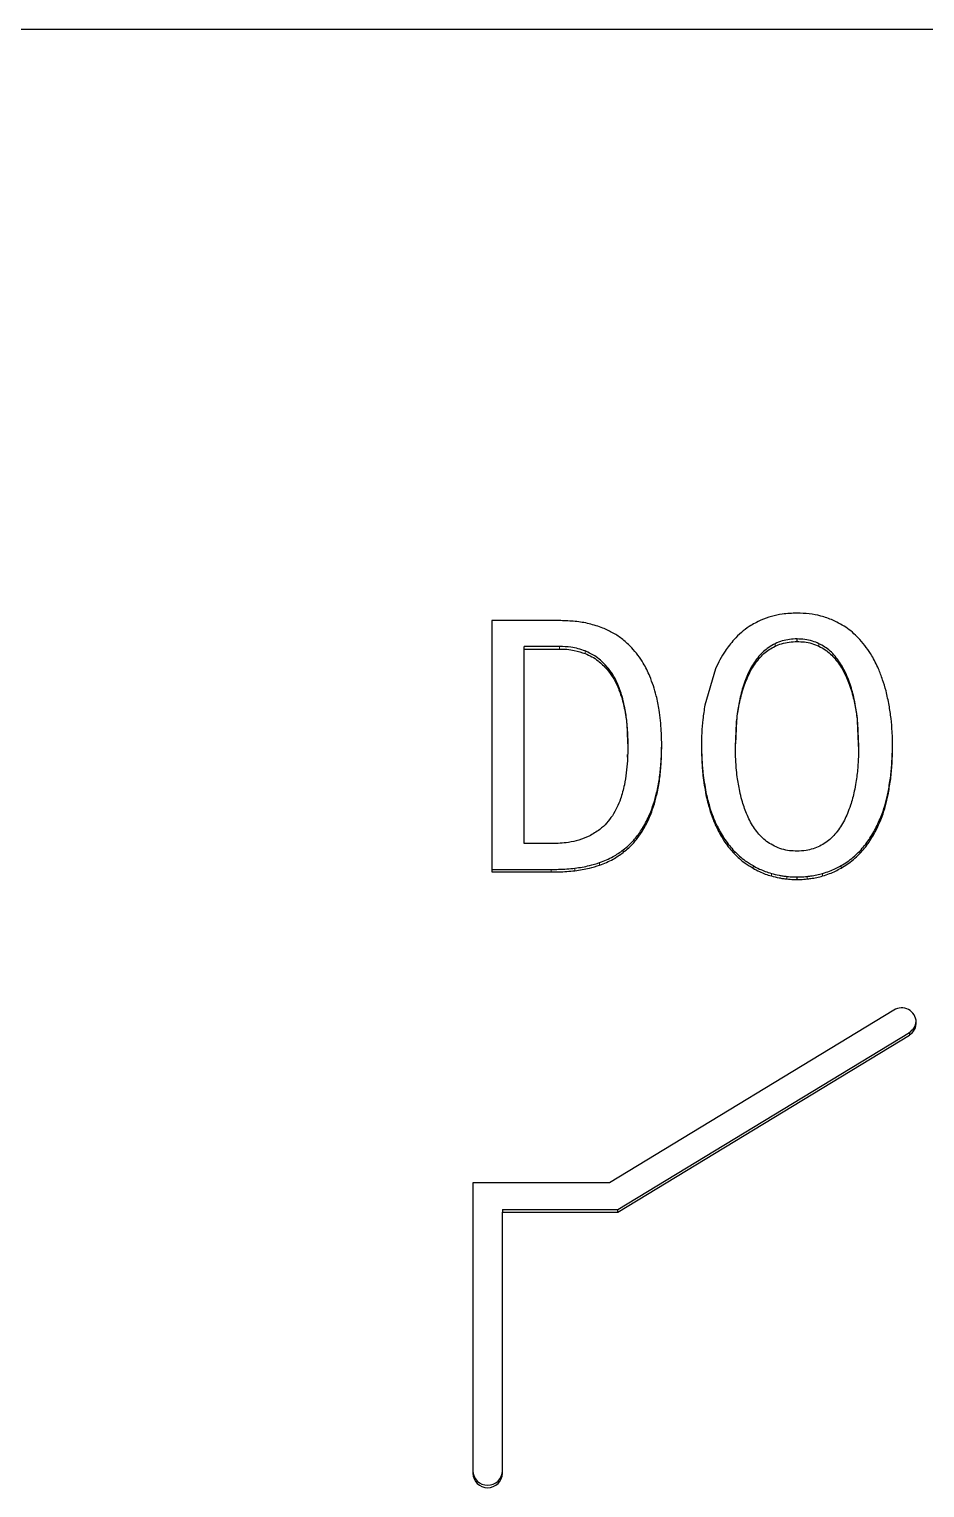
# Model space of a CAD drawing. Header units: millimetres. Extents: x 15 to 1184, y 5 to 836.
# Drawn here: x 606.102 to 607.314, y 652.522 to 654.499 of the extents above; entities that cross this region are included whole.
import ezdxf

# ---------------------------------------------------------------- set-up
doc = ezdxf.new("R2010")
doc.units = ezdxf.units.MM

msp = doc.modelspace()

# ---------------------------------------------------------------- linework, layer by layer
at = {"color": 7, "linetype": 'Continuous', "lineweight": 25}
for p, q in [((589.8565, 654.4987), (613.2565, 654.4987)), ((606.728, 653.6973), (606.728, 653.3568)), ((606.8214, 653.6973), (606.728, 653.6973)), ((606.8199, 653.6623), (606.772, 653.6623)), ((606.772, 653.6589), (606.772, 653.6623)), ((606.772, 653.3952), (606.772, 653.6589)), ((606.772, 653.6589), (606.8199, 653.6589)), ((607.1414, 653.6691), (607.1414, 653.6726)), ((607.0311, 653.6322), (607.0166, 653.5828)), ((607.0594, 653.5616), (607.0579, 653.5305)), ((607.2248, 653.5305), (607.2233, 653.5616)), ((607.0579, 653.527), (607.0594, 653.5582)), ((607.2233, 653.5582), (607.2248, 653.527)), ((607.0579, 653.527), (607.0579, 653.5305)), ((607.2248, 653.527), (607.2248, 653.5305)), ((606.912, 653.5125), (606.912, 653.516)), ((606.8095, 653.3952), (606.772, 653.3952)), ((606.728, 653.3603), (606.8085, 653.3603)), ((606.728, 653.3568), (606.8085, 653.3568)), ((607.1414, 653.3466), (607.1414, 653.3501)), ((607.2725, 653.1695), (606.8874, 652.9354)), ((606.8988, 652.8995), (607.2935, 653.1394)), ((606.8988, 652.896), (607.2935, 653.1359)), ((606.8874, 652.9354), (606.7024, 652.9354)), ((606.7024, 652.9354), (606.7024, 652.5421)), ((606.7424, 652.8995), (606.8988, 652.8995)), ((606.7424, 652.8995), (606.7424, 652.896)), ((606.7424, 652.5421), (606.7424, 652.896)), ((606.7424, 652.896), (606.8988, 652.896)), ((606.8988, 652.896), (606.8988, 652.8995))]:
    msp.add_line(p, q, dxfattribs=at)
at = {"color": 8, "linetype": 'Continuous', "lineweight": 18}
for p, q in [((606.8199, 653.6589), (606.8199, 653.6623)), ((607.1116, 653.6627), (607.1116, 653.6661)), ((607.1711, 653.6627), (607.1711, 653.6661)), ((606.8545, 653.6527), (606.8545, 653.6562)), ((607.0897, 653.6455), (607.0897, 653.649)), ((607.193, 653.6455), (607.193, 653.649)), ((606.884, 653.6315), (606.884, 653.6349)), ((607.0743, 653.6203), (607.0743, 653.6238)), ((607.2084, 653.6203), (607.2084, 653.6238)), ((606.9046, 653.5909), (606.9046, 653.5944)), ((607.0645, 653.5903), (607.0645, 653.5937)), ((607.2182, 653.5903), (607.2182, 653.5937)), ((607.0594, 653.5582), (607.0594, 653.5616)), ((607.2233, 653.5582), (607.2233, 653.5616)), ((606.9123, 653.527), (606.9123, 653.5305)), ((606.9513, 653.4605), (606.9513, 653.464)), ((607.018, 653.4648), (607.018, 653.4613)), ((607.2647, 653.4613), (607.2647, 653.4648)), ((606.9327, 653.4134), (606.9327, 653.4169)), ((607.034, 653.4139), (607.034, 653.4173)), ((607.2487, 653.4139), (607.2487, 653.4173)), ((606.906, 653.3832), (606.906, 653.3866)), ((607.0563, 653.3817), (607.0563, 653.3852)), ((607.2264, 653.3817), (607.2264, 653.3852)), ((606.8406, 653.3585), (606.8406, 653.362)), ((606.8741, 653.3661), (606.8741, 653.3695)), ((607.0818, 653.3619), (607.0818, 653.3654)), ((607.201, 653.3619), (607.201, 653.3654)), ((606.8085, 653.3568), (606.8085, 653.3603)), ((607.1066, 653.3514), (607.1066, 653.3549)), ((607.1277, 653.3473), (607.1277, 653.3508)), ((607.155, 653.3473), (607.155, 653.3508)), ((607.1761, 653.3514), (607.1761, 653.3549)), ((607.2935, 653.1359), (607.2935, 653.1394))]:
    msp.add_line(p, q, dxfattribs=at)
at = {"color": 7, "linetype": 'Continuous', "lineweight": 25}
for centre, radius, start, end in [((607.2831, 653.1528), 0.0198, 301.7671, 122.3996), ((607.2833, 653.1562), 0.0196, 301.0849, 354.7601), ((606.7224, 652.5458), 0.02, 180.7064, 359.2936), ((606.7224, 652.5424), 0.02, 180.7071, 359.2929)]:
    msp.add_arc(centre, radius, start, end, dxfattribs=at)
for points, knots in [([(607.0926, 653.698), (607.0872, 653.6953), (607.0778, 653.6906), (607.0657, 653.6815), (607.0593, 653.675), (607.0562, 653.6717)], [0, 0, 0, 0, 0.398123, 0.696489, 1, 1, 1, 1]), ([(607.1414, 653.7075), (607.1347, 653.7072), (607.123, 653.7067), (607.1066, 653.7034), (607.0973, 653.6998), (607.0926, 653.698)], [0, 0, 0, 0, 0.40088, 0.697709, 1, 1, 1, 1]), ([(607.1901, 653.698), (607.1847, 653.7001), (607.1742, 653.704), (607.1577, 653.7069), (607.1468, 653.7073), (607.1414, 653.7075)], [0, 0, 0, 0, 0.346294, 0.670455, 1, 1, 1, 1]), ([(607.2266, 653.6717), (607.2213, 653.6771), (607.2105, 653.6877), (607.1969, 653.6946), (607.1901, 653.698)], [0, 0, 0, 0, 0.498909, 1, 1, 1, 1]), ([(606.8783, 653.6873), (606.8722, 653.6894), (606.8601, 653.6937), (606.8408, 653.6966), (606.8279, 653.6971), (606.8214, 653.6973)], [0, 0, 0, 0, 0.331389, 0.663397, 1, 1, 1, 1]), ([(606.9175, 653.6607), (606.9136, 653.6646), (606.906, 653.672), (606.8926, 653.6808), (606.8831, 653.6851), (606.8783, 653.6873)], [0, 0, 0, 0, 0.3461112, 0.6698952, 1, 1, 1, 1]), ([(606.8545, 653.6562), (606.8514, 653.6573), (606.8451, 653.6594), (606.8335, 653.6619), (606.825, 653.6622), (606.8199, 653.6623)], [0, 0, 0, 0, 0.282937, 0.565899, 1, 1, 1, 1]), ([(606.8199, 653.6589), (606.8232, 653.6588), (606.8299, 653.6587), (606.8416, 653.657), (606.8497, 653.6543), (606.8545, 653.6527)], [0, 0, 0, 0, 0.2829353, 0.5658967, 1, 1, 1, 1]), ([(606.942, 653.622), (606.9393, 653.6281), (606.9347, 653.638), (606.9261, 653.6508), (606.9204, 653.6574), (606.9175, 653.6607)], [0, 0, 0, 0, 0.4312, 0.714188, 1, 1, 1, 1]), ([(607.0562, 653.6717), (607.0519, 653.6666), (607.0448, 653.658), (607.0368, 653.6445), (607.033, 653.6363), (607.0311, 653.6322)], [0, 0, 0, 0, 0.421834, 0.709723, 1, 1, 1, 1]), ([(607.1116, 653.6661), (607.1087, 653.6645), (607.1031, 653.6615), (607.0958, 653.6556), (607.0917, 653.6512), (607.0897, 653.649)], [0, 0, 0, 0, 0.355099, 0.67465, 1, 1, 1, 1]), ([(607.0897, 653.6455), (607.0919, 653.6479), (607.0962, 653.6526), (607.1036, 653.6583), (607.1089, 653.6612), (607.1116, 653.6627)], [0, 0, 0, 0, 0.354928, 0.674386, 1, 1, 1, 1]), ([(607.1414, 653.6726), (607.138, 653.6724), (607.1313, 653.6721), (607.1212, 653.6702), (607.1148, 653.6675), (607.1116, 653.6661)], [0, 0, 0, 0, 0.326665, 0.658841, 1, 1, 1, 1]), ([(607.1116, 653.6627), (607.1146, 653.6639), (607.1207, 653.6665), (607.1308, 653.6686), (607.1378, 653.6689), (607.1414, 653.6691)], [0, 0, 0, 0, 0.31085, 0.651581, 1, 1, 1, 1]), ([(607.1711, 653.6661), (607.1681, 653.6674), (607.162, 653.67), (607.1519, 653.6721), (607.1449, 653.6724), (607.1414, 653.6726)], [0, 0, 0, 0, 0.311357, 0.651829, 1, 1, 1, 1]), ([(607.1414, 653.6691), (607.1447, 653.6689), (607.1514, 653.6687), (607.1615, 653.6667), (607.1679, 653.664), (607.1711, 653.6627)], [0, 0, 0, 0, 0.326882, 0.658962, 1, 1, 1, 1]), ([(607.193, 653.649), (607.1908, 653.6514), (607.1866, 653.6561), (607.1791, 653.6618), (607.1738, 653.6647), (607.1711, 653.6661)], [0, 0, 0, 0, 0.354981, 0.6744059, 1, 1, 1, 1]), ([(607.1711, 653.6627), (607.174, 653.6611), (607.1796, 653.6581), (607.1869, 653.6522), (607.191, 653.6477), (607.193, 653.6455)], [0, 0, 0, 0, 0.354988, 0.674422, 1, 1, 1, 1]), ([(607.2517, 653.6322), (607.2488, 653.6382), (607.2441, 653.6482), (607.2354, 653.6613), (607.2296, 653.6683), (607.2266, 653.6717)], [0, 0, 0, 0, 0.4218871, 0.709586, 1, 1, 1, 1]), ([(606.884, 653.6349), (606.8818, 653.6374), (606.8773, 653.6422), (606.8677, 653.65), (606.8596, 653.6538), (606.8545, 653.6562)], [0, 0, 0, 0, 0.271799, 0.543741, 1, 1, 1, 1]), ([(606.8545, 653.6527), (606.8576, 653.6514), (606.8637, 653.6487), (606.874, 653.6419), (606.8802, 653.6355), (606.884, 653.6315)], [0, 0, 0, 0, 0.272067, 0.544076, 1, 1, 1, 1]), ([(607.0897, 653.649), (607.0876, 653.6464), (607.0836, 653.6412), (607.0784, 653.6327), (607.0757, 653.6268), (607.0743, 653.6238)], [0, 0, 0, 0, 0.334939, 0.666072, 1, 1, 1, 1]), ([(607.0743, 653.6203), (607.0757, 653.6233), (607.0784, 653.6293), (607.0836, 653.6377), (607.0876, 653.6429), (607.0897, 653.6455)], [0, 0, 0, 0, 0.3348017, 0.6658419, 1, 1, 1, 1]), ([(607.2084, 653.6238), (607.207, 653.6268), (607.2043, 653.6327), (607.1991, 653.6412), (607.1951, 653.6464), (607.193, 653.649)], [0, 0, 0, 0, 0.3348017, 0.6658419, 1, 1, 1, 1]), ([(607.193, 653.6455), (607.1951, 653.6429), (607.1991, 653.6377), (607.2043, 653.6293), (607.207, 653.6233), (607.2084, 653.6203)], [0, 0, 0, 0, 0.334936, 0.666072, 1, 1, 1, 1]), ([(606.9046, 653.5944), (606.9025, 653.6007), (606.8991, 653.611), (606.8921, 653.6246), (606.8867, 653.6315), (606.884, 653.6349)], [0, 0, 0, 0, 0.4325908, 0.713553, 1, 1, 1, 1]), ([(606.884, 653.6315), (606.8869, 653.6277), (606.8927, 653.6203), (606.8995, 653.6066), (606.9028, 653.5965), (606.9046, 653.5909)], [0, 0, 0, 0, 0.306367, 0.612188, 1, 1, 1, 1]), ([(606.9546, 653.5762), (606.9535, 653.5827), (606.9515, 653.5938), (606.9471, 653.609), (606.9437, 653.6177), (606.942, 653.622)], [0, 0, 0, 0, 0.414727, 0.70663, 1, 1, 1, 1]), ([(607.0743, 653.6238), (607.073, 653.6208), (607.0704, 653.6144), (607.0671, 653.6043), (607.0653, 653.5973), (607.0645, 653.5937)], [0, 0, 0, 0, 0.3115837, 0.6551099, 1, 1, 1, 1]), ([(607.0645, 653.5903), (607.0653, 653.5935), (607.0669, 653.6002), (607.0701, 653.6102), (607.0729, 653.617), (607.0743, 653.6203)], [0, 0, 0, 0, 0.311577, 0.655098, 1, 1, 1, 1]), ([(607.2182, 653.5937), (607.2175, 653.5969), (607.2158, 653.6037), (607.2126, 653.6137), (607.2098, 653.6204), (607.2084, 653.6238)], [0, 0, 0, 0, 0.311504, 0.655054, 1, 1, 1, 1]), ([(607.2084, 653.6203), (607.2097, 653.6173), (607.2123, 653.6109), (607.2156, 653.6009), (607.2174, 653.5938), (607.2182, 653.5903)], [0, 0, 0, 0, 0.311533, 0.65509, 1, 1, 1, 1]), ([(607.2661, 653.5828), (607.2648, 653.5893), (607.2625, 653.6009), (607.2576, 653.6174), (607.2536, 653.6272), (607.2517, 653.6322)], [0, 0, 0, 0, 0.382787, 0.690575, 1, 1, 1, 1]), ([(606.9123, 653.5305), (606.9121, 653.5371), (606.9119, 653.5502), (606.91, 653.5717), (606.9065, 653.5862), (606.9046, 653.5944)], [0, 0, 0, 0, 0.305527, 0.61114, 1, 1, 1, 1]), ([(606.9046, 653.5909), (606.9062, 653.5845), (606.9094, 653.5717), (606.9117, 653.5503), (606.9121, 653.5354), (606.9123, 653.527)], [0, 0, 0, 0, 0.306029, 0.611714, 1, 1, 1, 1]), ([(607.0166, 653.5828), (607.0156, 653.5763), (607.0137, 653.5638), (607.0122, 653.5452), (607.0121, 653.5331), (607.012, 653.527)], [0, 0, 0, 0, 0.351879, 0.675482, 1, 1, 1, 1]), ([(607.0645, 653.5937), (607.0638, 653.5905), (607.0624, 653.5841), (607.0606, 653.5734), (607.0598, 653.5659), (607.0594, 653.5616)], [0, 0, 0, 0, 0.302923, 0.605861, 1, 1, 1, 1]), ([(607.0594, 653.5582), (607.0597, 653.5614), (607.0604, 653.568), (607.062, 653.5787), (607.0636, 653.5861), (607.0645, 653.5903)], [0, 0, 0, 0, 0.302931, 0.605875, 1, 1, 1, 1]), ([(607.2233, 653.5616), (607.223, 653.5649), (607.2223, 653.5714), (607.2207, 653.5822), (607.2191, 653.5896), (607.2182, 653.5937)], [0, 0, 0, 0, 0.302945, 0.605879, 1, 1, 1, 1]), ([(607.2182, 653.5903), (607.2189, 653.5871), (607.2203, 653.5806), (607.2221, 653.5699), (607.2229, 653.5624), (607.2233, 653.5582)], [0, 0, 0, 0, 0.302925, 0.605864, 1, 1, 1, 1]), ([(607.2708, 653.527), (607.2707, 653.5336), (607.2705, 653.5462), (607.2689, 653.5649), (607.2671, 653.5768), (607.2661, 653.5828)], [0, 0, 0, 0, 0.351805, 0.675369, 1, 1, 1, 1]), ([(606.9582, 653.528), (606.9581, 653.5346), (606.9579, 653.5459), (606.9566, 653.562), (606.9553, 653.5715), (606.9546, 653.5762)], [0, 0, 0, 0, 0.407095, 0.703225, 1, 1, 1, 1]), ([(606.9123, 653.527), (606.9122, 653.5205), (606.912, 653.5085), (606.9104, 653.491), (606.9086, 653.4802), (606.9076, 653.4748)], [0, 0, 0, 0, 0.375458, 0.6871, 1, 1, 1, 1]), ([(606.9513, 653.464), (606.9526, 653.4704), (606.9553, 653.4833), (606.9576, 653.5059), (606.958, 653.522), (606.9582, 653.5315)], [0, 0, 0, 0, 0.290022, 0.579887, 1, 1, 1, 1]), ([(606.9513, 653.4605), (606.9526, 653.4669), (606.9553, 653.4798), (606.9576, 653.5024), (606.958, 653.5185), (606.9582, 653.528)], [0, 0, 0, 0, 0.290022, 0.579887, 1, 1, 1, 1]), ([(607.012, 653.5305), (607.0121, 653.524), (607.0123, 653.5108), (607.0138, 653.4888), (607.0165, 653.4736), (607.018, 653.4648)], [0, 0, 0, 0, 0.297986, 0.596015, 1, 1, 1, 1]), ([(607.012, 653.527), (607.0121, 653.5205), (607.0123, 653.5073), (607.0138, 653.4853), (607.0165, 653.4701), (607.018, 653.4613)], [0, 0, 0, 0, 0.297992, 0.59602, 1, 1, 1, 1]), ([(607.0591, 653.4978), (607.0589, 653.5011), (607.0584, 653.5076), (607.058, 653.5173), (607.0579, 653.5238), (607.0579, 653.527)], [0, 0, 0, 0, 0.336129, 0.667943, 1, 1, 1, 1]), ([(607.2248, 653.527), (607.2248, 653.5238), (607.2248, 653.5172), (607.2243, 653.5075), (607.2238, 653.501), (607.2236, 653.4978)], [0, 0, 0, 0, 0.33617, 0.667988, 1, 1, 1, 1]), ([(607.2647, 653.4648), (607.2658, 653.4712), (607.2682, 653.4842), (607.2702, 653.5056), (607.2705, 653.5206), (607.2707, 653.529)], [0, 0, 0, 0, 0.305275, 0.610437, 1, 1, 1, 1]), ([(607.2647, 653.4613), (607.2658, 653.4678), (607.2682, 653.4807), (607.2703, 653.5027), (607.2706, 653.5181), (607.2708, 653.527)], [0, 0, 0, 0, 0.29815, 0.596194, 1, 1, 1, 1]), ([(607.0638, 653.4662), (607.0632, 653.4695), (607.0619, 653.4759), (607.0603, 653.4864), (607.0595, 653.4937), (607.0591, 653.4978)], [0, 0, 0, 0, 0.308878, 0.617759, 1, 1, 1, 1]), ([(607.2236, 653.4978), (607.2233, 653.4945), (607.2226, 653.488), (607.2211, 653.4774), (607.2197, 653.4702), (607.2189, 653.4662)], [0, 0, 0, 0, 0.308923, 0.617831, 1, 1, 1, 1]), ([(606.9076, 653.4748), (606.9061, 653.4684), (606.9036, 653.4579), (606.8977, 653.444), (606.8934, 653.4367), (606.8913, 653.433)], [0, 0, 0, 0, 0.438331, 0.717436, 1, 1, 1, 1]), ([(606.9327, 653.4169), (606.9359, 653.4227), (606.9416, 653.433), (606.9473, 653.449), (606.9499, 653.459), (606.9513, 653.464)], [0, 0, 0, 0, 0.389934, 0.693893, 1, 1, 1, 1]), ([(607.018, 653.4648), (607.0195, 653.4584), (607.0222, 653.4471), (607.0275, 653.4312), (607.0318, 653.422), (607.034, 653.4173)], [0, 0, 0, 0, 0.393453, 0.695584, 1, 1, 1, 1]), ([(607.018, 653.4613), (607.0195, 653.4549), (607.0222, 653.4436), (607.0275, 653.4277), (607.0318, 653.4185), (607.034, 653.4139)], [0, 0, 0, 0, 0.393458, 0.695587, 1, 1, 1, 1]), ([(607.0731, 653.4358), (607.0719, 653.4388), (607.0695, 653.445), (607.0664, 653.4551), (607.0647, 653.4623), (607.0638, 653.4662)], [0, 0, 0, 0, 0.309282, 0.618555, 1, 1, 1, 1]), ([(607.2189, 653.4662), (607.2182, 653.463), (607.2167, 653.4566), (607.2137, 653.4464), (607.211, 653.4396), (607.2096, 653.4358)], [0, 0, 0, 0, 0.309284, 0.618574, 1, 1, 1, 1]), ([(607.2487, 653.4173), (607.2515, 653.4233), (607.2564, 653.4339), (607.2613, 653.45), (607.2635, 653.4598), (607.2647, 653.4648)], [0, 0, 0, 0, 0.394212, 0.696389, 1, 1, 1, 1]), ([(607.2487, 653.4139), (607.2515, 653.4199), (607.2564, 653.4305), (607.2613, 653.4465), (607.2635, 653.4564), (607.2647, 653.4613)], [0, 0, 0, 0, 0.39421, 0.696384, 1, 1, 1, 1]), ([(606.9327, 653.4134), (606.9359, 653.4192), (606.9416, 653.4295), (606.9473, 653.4455), (606.9499, 653.4555), (606.9513, 653.4605)], [0, 0, 0, 0, 0.38994, 0.693899, 1, 1, 1, 1]), ([(606.8913, 653.433), (606.8888, 653.4296), (606.8839, 653.4227), (606.8734, 653.4131), (606.8647, 653.4081), (606.8597, 653.4053)], [0, 0, 0, 0, 0.29885, 0.59773, 1, 1, 1, 1]), ([(607.0883, 653.4098), (607.0863, 653.4125), (607.0823, 653.4178), (607.0772, 653.4265), (607.0745, 653.4327), (607.0731, 653.4358)], [0, 0, 0, 0, 0.328174, 0.662651, 1, 1, 1, 1]), ([(607.2096, 653.4358), (607.2083, 653.4328), (607.2056, 653.4267), (607.2005, 653.4179), (607.1964, 653.4125), (607.1944, 653.4098)], [0, 0, 0, 0, 0.3279034, 0.6622864, 1, 1, 1, 1]), ([(606.8597, 653.4053), (606.8552, 653.4034), (606.8462, 653.3996), (606.8293, 653.396), (606.8169, 653.3955), (606.8095, 653.3952)], [0, 0, 0, 0, 0.284783, 0.569124, 1, 1, 1, 1]), ([(606.906, 653.3866), (606.9086, 653.3887), (606.9151, 653.394), (606.9242, 653.4041), (606.9299, 653.4126), (606.9327, 653.4169)], [0, 0, 0, 0, 0.244778, 0.618975, 1, 1, 1, 1]), ([(606.906, 653.3832), (606.9086, 653.3853), (606.9151, 653.3905), (606.9242, 653.4006), (606.9299, 653.4091), (606.9327, 653.4134)], [0, 0, 0, 0, 0.24478, 0.618973, 1, 1, 1, 1]), ([(607.034, 653.4173), (607.0371, 653.4117), (607.0418, 653.4031), (607.0496, 653.3925), (607.0541, 653.3876), (607.0563, 653.3852)], [0, 0, 0, 0, 0.4948264, 0.7464929, 1, 1, 1, 1]), ([(607.034, 653.4139), (607.0371, 653.4082), (607.0418, 653.3996), (607.0496, 653.389), (607.0541, 653.3842), (607.0563, 653.3817)], [0, 0, 0, 0, 0.4948264, 0.7464929, 1, 1, 1, 1]), ([(607.1107, 653.3918), (607.1078, 653.3934), (607.1021, 653.3966), (607.0946, 653.4027), (607.0904, 653.4074), (607.0883, 653.4098)], [0, 0, 0, 0, 0.344498, 0.668924, 1, 1, 1, 1]), ([(607.1944, 653.4098), (607.1922, 653.4073), (607.1879, 653.4025), (607.1804, 653.3964), (607.1748, 653.3933), (607.1721, 653.3918)], [0, 0, 0, 0, 0.344782, 0.669169, 1, 1, 1, 1]), ([(607.2264, 653.3852), (607.2286, 653.3876), (607.2331, 653.3925), (607.2409, 653.4031), (607.2456, 653.4117), (607.2487, 653.4173)], [0, 0, 0, 0, 0.252288, 0.504474, 1, 1, 1, 1]), ([(607.2264, 653.3817), (607.2286, 653.3841), (607.2331, 653.389), (607.2409, 653.3996), (607.2456, 653.4082), (607.2487, 653.4139)], [0, 0, 0, 0, 0.252288, 0.504482, 1, 1, 1, 1]), ([(606.8741, 653.3695), (606.8773, 653.3707), (606.8835, 653.373), (606.8943, 653.3785), (606.9015, 653.3835), (606.906, 653.3866)], [0, 0, 0, 0, 0.274829, 0.549631, 1, 1, 1, 1]), ([(606.8741, 653.3661), (606.8773, 653.3672), (606.8835, 653.3696), (606.8943, 653.375), (606.9015, 653.3801), (606.906, 653.3832)], [0, 0, 0, 0, 0.274831, 0.549628, 1, 1, 1, 1]), ([(607.0563, 653.3852), (607.0587, 653.3829), (607.0634, 653.3782), (607.0718, 653.3714), (607.0782, 653.3675), (607.0818, 653.3654)], [0, 0, 0, 0, 0.30765, 0.615391, 1, 1, 1, 1]), ([(607.0563, 653.3817), (607.0587, 653.3794), (607.0634, 653.3748), (607.0718, 653.3679), (607.0782, 653.3641), (607.0818, 653.3619)], [0, 0, 0, 0, 0.30765, 0.615391, 1, 1, 1, 1]), ([(607.1414, 653.385), (607.138, 653.3852), (607.1311, 653.3854), (607.1207, 653.3874), (607.114, 653.3903), (607.1107, 653.3918)], [0, 0, 0, 0, 0.315917, 0.653121, 1, 1, 1, 1]), ([(607.1721, 653.3918), (607.1691, 653.3905), (607.1632, 653.3879), (607.1528, 653.3855), (607.1455, 653.3852), (607.1414, 653.385)], [0, 0, 0, 0, 0.3061374, 0.6120479, 1, 1, 1, 1]), ([(607.201, 653.3654), (607.2039, 653.3671), (607.2096, 653.3705), (607.2181, 653.3771), (607.2234, 653.3823), (607.2264, 653.3852)], [0, 0, 0, 0, 0.3086325, 0.6171642, 1, 1, 1, 1]), ([(607.201, 653.3619), (607.2039, 653.3636), (607.2096, 653.367), (607.2181, 653.3737), (607.2234, 653.3788), (607.2264, 653.3817)], [0, 0, 0, 0, 0.308633, 0.617164, 1, 1, 1, 1]), ([(606.8085, 653.3603), (606.8119, 653.3603), (606.8189, 653.3603), (606.8296, 653.3609), (606.8369, 653.3616), (606.8406, 653.362)], [0, 0, 0, 0, 0.311766, 0.655623, 1, 1, 1, 1]), ([(606.8406, 653.362), (606.8439, 653.3624), (606.8505, 653.3633), (606.8617, 653.3657), (606.8695, 653.3681), (606.8741, 653.3695)], [0, 0, 0, 0, 0.289976, 0.579954, 1, 1, 1, 1]), ([(606.8406, 653.3585), (606.8439, 653.3589), (606.8505, 653.3598), (606.8617, 653.3622), (606.8695, 653.3646), (606.8741, 653.3661)], [0, 0, 0, 0, 0.289977, 0.5799562, 1, 1, 1, 1]), ([(607.0818, 653.3654), (607.0847, 653.3638), (607.0901, 653.3609), (607.0984, 653.3574), (607.1039, 653.3557), (607.1066, 653.3549)], [0, 0, 0, 0, 0.368917, 0.683414, 1, 1, 1, 1]), ([(607.0818, 653.3619), (607.0847, 653.3603), (607.0901, 653.3574), (607.0984, 653.3539), (607.1039, 653.3522), (607.1066, 653.3514)], [0, 0, 0, 0, 0.368917, 0.683409, 1, 1, 1, 1]), ([(607.1761, 653.3549), (607.1793, 653.3558), (607.1852, 653.3577), (607.1935, 653.3614), (607.1985, 653.364), (607.201, 653.3654)], [0, 0, 0, 0, 0.36824, 0.683352, 1, 1, 1, 1]), ([(607.1761, 653.3514), (607.1793, 653.3524), (607.1852, 653.3542), (607.1935, 653.3579), (607.1985, 653.3606), (607.201, 653.3619)], [0, 0, 0, 0, 0.36824, 0.683353, 1, 1, 1, 1]), ([(606.8085, 653.3568), (606.8119, 653.3568), (606.8189, 653.3569), (606.8296, 653.3574), (606.8369, 653.3582), (606.8406, 653.3585)], [0, 0, 0, 0, 0.311765, 0.655623, 1, 1, 1, 1]), ([(607.1066, 653.3549), (607.1101, 653.354), (607.1153, 653.3526), (607.1223, 653.3514), (607.1259, 653.351), (607.1277, 653.3508)], [0, 0, 0, 0, 0.498215, 0.7488, 1, 1, 1, 1]), ([(607.1066, 653.3514), (607.1101, 653.3505), (607.1153, 653.3492), (607.1223, 653.3479), (607.1259, 653.3475), (607.1277, 653.3473)], [0, 0, 0, 0, 0.4982122, 0.7488016, 1, 1, 1, 1]), ([(607.1277, 653.3508), (607.1292, 653.3507), (607.1322, 653.3504), (607.1368, 653.3501), (607.1398, 653.3501), (607.1414, 653.3501)], [0, 0, 0, 0, 0.330261, 0.664845, 1, 1, 1, 1]), ([(607.1277, 653.3473), (607.1292, 653.3472), (607.1322, 653.3469), (607.1368, 653.3466), (607.1398, 653.3466), (607.1414, 653.3466)], [0, 0, 0, 0, 0.330261, 0.664845, 1, 1, 1, 1]), ([(607.1414, 653.3501), (607.1429, 653.3501), (607.1459, 653.3501), (607.1505, 653.3504), (607.1535, 653.3507), (607.155, 653.3508)], [0, 0, 0, 0, 0.331634, 0.665714, 1, 1, 1, 1]), ([(607.1414, 653.3466), (607.1429, 653.3466), (607.1459, 653.3466), (607.1505, 653.3469), (607.1535, 653.3472), (607.155, 653.3473)], [0, 0, 0, 0, 0.3316337, 0.6657124, 1, 1, 1, 1]), ([(607.155, 653.3508), (607.1567, 653.351), (607.1611, 653.3515), (607.1681, 653.3528), (607.1734, 653.3542), (607.1761, 653.3549)], [0, 0, 0, 0, 0.232609, 0.615534, 1, 1, 1, 1]), ([(607.155, 653.3473), (607.1567, 653.3475), (607.1611, 653.348), (607.1681, 653.3493), (607.1734, 653.3507), (607.1761, 653.3514)], [0, 0, 0, 0, 0.232607, 0.615534, 1, 1, 1, 1])]:
    msp.add_open_spline(points, degree=3, knots=knots, dxfattribs=at)

doc.saveas('drawing.dxf')
